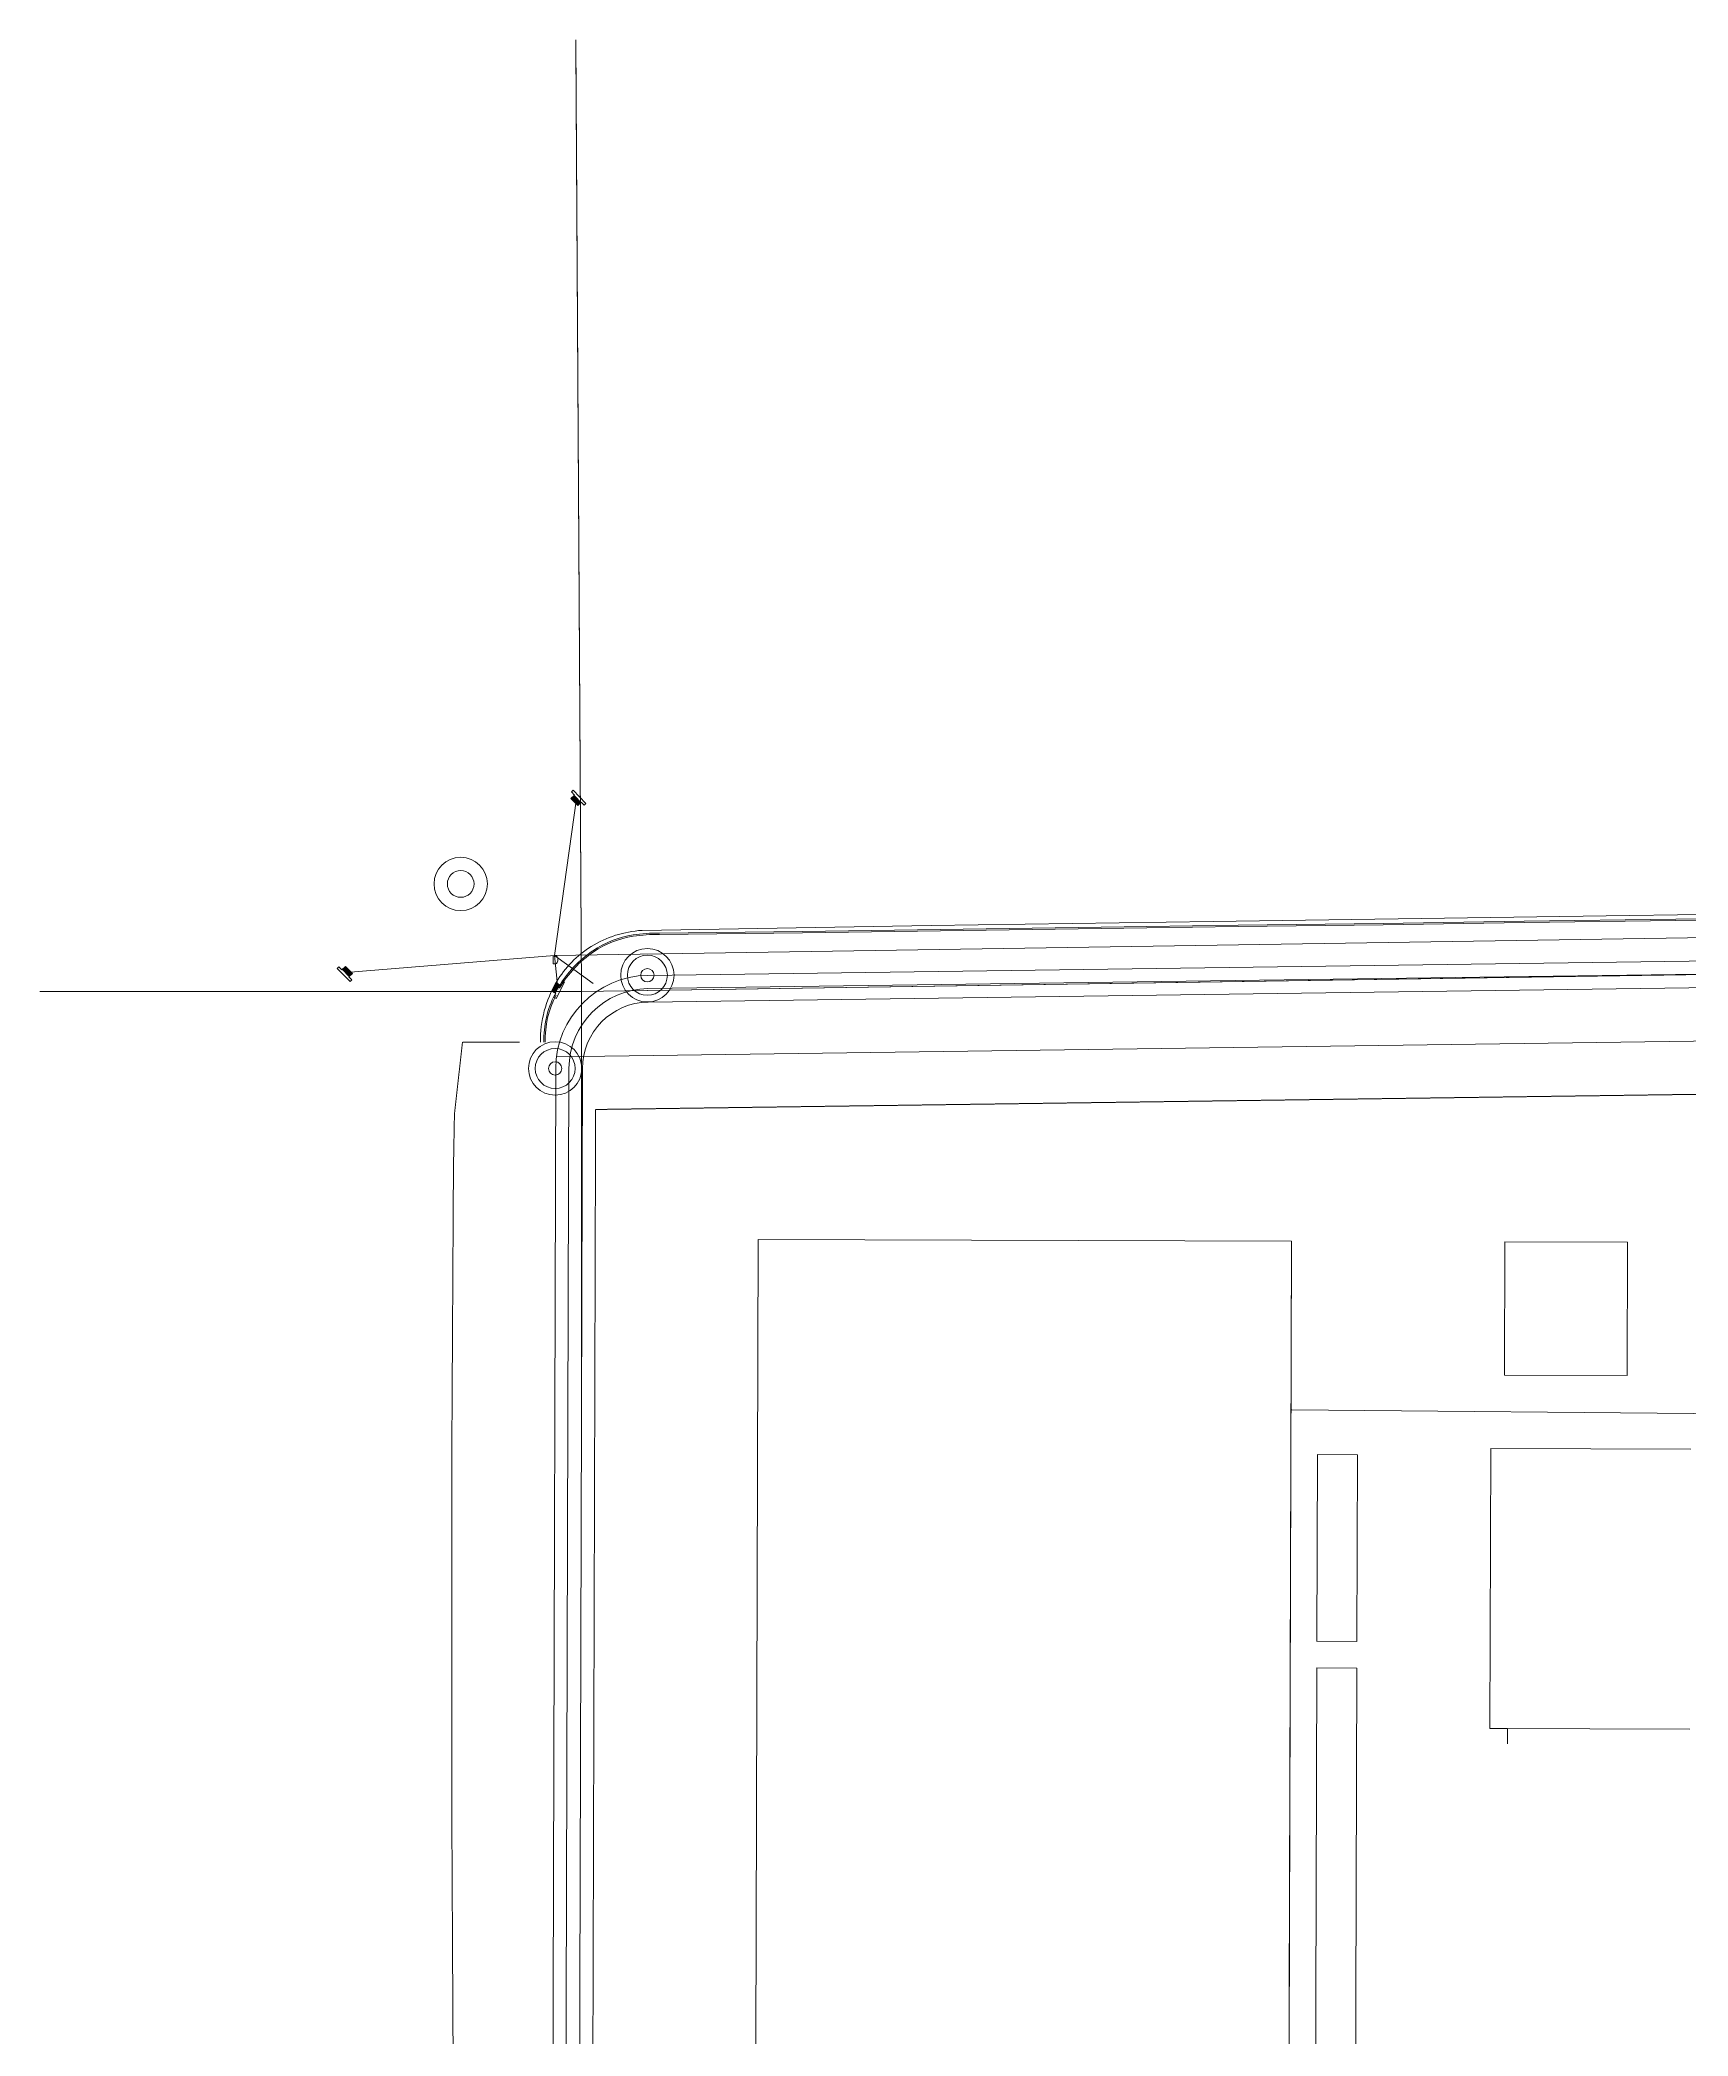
# Model space of a CAD drawing. Header units: feet. Extents: x 2383389 to 2386040, y 1992760 to 1995674.
# Drawn here: x 2383389 to 2384007, y 1994926 to 1995674 of the extents above; entities that cross this region are included whole.
import ezdxf
from ezdxf.enums import TextEntityAlignment as Align
from ezdxf.lldxf.tags import DXFTag

# ---------------------------------------------------------------- set-up
doc = ezdxf.new("R2010")
doc.units = ezdxf.units.FT
doc.header["$MEASUREMENT"] = 0
doc.linetypes.add('DASHED2', pattern=[0.375, 0.25, -0.125])
doc.linetypes.add('PHANTOM2', pattern=[1.25, 0.625, -0.125, 0.125, -0.125, 0.125, -0.125])
for name, color, linetype in [('0 Feature Lines', 90, 'Continuous'), ('CJ-TOPO-PIPE', 11, 'PHANTOM2'), ('CJ-TOPO-PIPE-RACK', 8, 'Continuous')]:
    doc.layers.add(name, color=color, linetype=linetype)
doc.layers.add('C-BLDG-SLAB', color=140, linetype='Continuous', lineweight=0)
for name, color, linetype, lineweight, true_color in [('C-FENC', 1, 'Fence', 0, 0xff0000), ('C-SSWR-PIPE-PATT', 7, 'Continuous', 0, 0x3f7f00), ('JM- Ehouse 5', 7, 'Continuous', 0, 0x269900), ('JM- Megapacks', 7, 'Continuous', 0, 0xffa500), ('V-ESMT-UTIL', 1, 'DASHED8', 0, 0xff0000), ('V-PROP-LINE', 7, 'PHANTOM4', 0, 0x007299), ('V-PROP-MONU', 1, 'Continuous', 0, 0xff0000), ('V-PROP-SBCK', 1, 'DASHED2', 0, 0xff0000), ('V-ROAD-ASPH', 2, 'DASHED2', 0, 0xffff00), ('V-ROAD-CURB-BACK', 7, 'DASHED4', 0, 0xadadad), ('V-ROAD-CURB-FACE', 1, 'DASHED4', 0, 0xff0000), ('V-ROAD-CURB-GUTT', 7, 'DASHED4', 0, 0xadadad), ('V-SSWR-PIPE', 200, 'UT-SWR-X', 0, 0xbf00ff), ('V-STRM-PIPE', 100, 'UT-DRN-X', 0, 0x00ff3f), ('V-STRM-STRC', 100, 'Continuous', 0, 0x00ff3f)]:
    doc.layers.add(name, color=color, linetype=linetype, lineweight=lineweight, true_color=true_color)
doc.styles.add('_sys_ls_Arial Narrow', font='ARIALN.TTF', dxfattribs={"height": 1})
doc.styles.add('SHR', font='simplex', dxfattribs={"width": 0.8, "height": 0.2286})
tags = doc.linetypes.add('DASHED4', pattern=[0.1875, 0.125, -0.0625]).pattern_tags.tags
tags[6:7] = [DXFTag(74, 4), DXFTag(75, 0), DXFTag(340, '0'), DXFTag(46, 0.03937), DXFTag(50, 0.0), DXFTag(44, 0.0), DXFTag(45, 0.0)]
tags[4:5] = [DXFTag(74, 4), DXFTag(75, 0), DXFTag(340, '0'), DXFTag(46, 0.03937), DXFTag(50, 0.0), DXFTag(44, 0.0), DXFTag(45, 0.0)]
tags = doc.linetypes.add('DASHED8', pattern=[0.09375, 0.0625, -0.03125]).pattern_tags.tags
tags[6:7] = [DXFTag(74, 4), DXFTag(75, 0), DXFTag(340, '0'), DXFTag(46, 0.03937), DXFTag(50, 0.0), DXFTag(44, 0.0), DXFTag(45, 0.0)]
tags[4:5] = [DXFTag(74, 4), DXFTag(75, 0), DXFTag(340, '0'), DXFTag(46, 0.03937), DXFTag(50, 0.0), DXFTag(44, 0.0), DXFTag(45, 0.0)]
tags = doc.linetypes.add('Fence', pattern=[393.7, 393.7]).pattern_tags.tags
tags[4:5] = [DXFTag(74, 4), DXFTag(75, 0), DXFTag(340, '0'), DXFTag(46, 0.03937), DXFTag(50, 0.0), DXFTag(44, 0.0), DXFTag(45, 0.0)]
tags = doc.linetypes.add('PHANTOM4', pattern=[0.625, 0.3125, -0.0625, 0.0625, -0.0625, 0.0625, -0.0625]).pattern_tags.tags
tags[14:15] = [DXFTag(74, 4), DXFTag(75, 0), DXFTag(340, '0'), DXFTag(46, 0.03937), DXFTag(50, 0.0), DXFTag(44, 0.0), DXFTag(45, 0.0)]
tags[12:13] = [DXFTag(74, 4), DXFTag(75, 0), DXFTag(340, '0'), DXFTag(46, 0.03937), DXFTag(50, 0.0), DXFTag(44, 0.0), DXFTag(45, 0.0)]
tags[10:11] = [DXFTag(74, 4), DXFTag(75, 0), DXFTag(340, '0'), DXFTag(46, 0.03937), DXFTag(50, 0.0), DXFTag(44, 0.0), DXFTag(45, 0.0)]
tags[8:9] = [DXFTag(74, 4), DXFTag(75, 0), DXFTag(340, '0'), DXFTag(46, 0.03937), DXFTag(50, 0.0), DXFTag(44, 0.0), DXFTag(45, 0.0)]
tags[6:7] = [DXFTag(74, 4), DXFTag(75, 0), DXFTag(340, '0'), DXFTag(46, 0.03937), DXFTag(50, 0.0), DXFTag(44, 0.0), DXFTag(45, 0.0)]
tags[4:5] = [DXFTag(74, 4), DXFTag(75, 0), DXFTag(340, '0'), DXFTag(46, 0.03937), DXFTag(50, 0.0), DXFTag(44, 0.0), DXFTag(45, 0.0)]
tags = doc.linetypes.add('UT-DRN-X', pattern='A,0.125,-0.0625,0.125,-0.0625,0.125,-0.0625,0.125,-0.0625,0.125,-0.0625,["D",_sys_ls_Arial Narrow,S=0.1,R=0,X=0,Y=-0.04],-0.15', length=1.0875).pattern_tags.tags
tags[31:32] = [DXFTag(74, 4), DXFTag(75, 0), DXFTag(340, '0'), DXFTag(46, 0.03937), DXFTag(50, 0.0), DXFTag(44, 0.0), DXFTag(45, 0.0)]
tags[20:21] = [DXFTag(74, 4), DXFTag(75, 0), DXFTag(340, '0'), DXFTag(46, 0.03937), DXFTag(50, 0.0), DXFTag(44, 0.0), DXFTag(45, 0.0)]
tags[18:19] = [DXFTag(74, 4), DXFTag(75, 0), DXFTag(340, '0'), DXFTag(46, 0.03937), DXFTag(50, 0.0), DXFTag(44, 0.0), DXFTag(45, 0.0)]
tags[16:17] = [DXFTag(74, 4), DXFTag(75, 0), DXFTag(340, '0'), DXFTag(46, 0.03937), DXFTag(50, 0.0), DXFTag(44, 0.0), DXFTag(45, 0.0)]
tags[14:15] = [DXFTag(74, 4), DXFTag(75, 0), DXFTag(340, '0'), DXFTag(46, 0.03937), DXFTag(50, 0.0), DXFTag(44, 0.0), DXFTag(45, 0.0)]
tags[12:13] = [DXFTag(74, 4), DXFTag(75, 0), DXFTag(340, '0'), DXFTag(46, 0.03937), DXFTag(50, 0.0), DXFTag(44, 0.0), DXFTag(45, 0.0)]
tags[10:11] = [DXFTag(74, 4), DXFTag(75, 0), DXFTag(340, '0'), DXFTag(46, 0.03937), DXFTag(50, 0.0), DXFTag(44, 0.0), DXFTag(45, 0.0)]
tags[8:9] = [DXFTag(74, 4), DXFTag(75, 0), DXFTag(340, '0'), DXFTag(46, 0.03937), DXFTag(50, 0.0), DXFTag(44, 0.0), DXFTag(45, 0.0)]
tags[6:7] = [DXFTag(74, 4), DXFTag(75, 0), DXFTag(340, '0'), DXFTag(46, 0.03937), DXFTag(50, 0.0), DXFTag(44, 0.0), DXFTag(45, 0.0)]
tags[4:5] = [DXFTag(74, 4), DXFTag(75, 0), DXFTag(340, '0'), DXFTag(46, 0.03937), DXFTag(50, 0.0), DXFTag(44, 0.0), DXFTag(45, 0.0)]
tags = doc.linetypes.add('UT-SWR-X', pattern='A,0.125,-0.0625,0.125,-0.0625,0.125,-0.0625,0.125,-0.0625,0.125,-0.0625,["SS",_sys_ls_Arial Narrow,S=0.1,R=0,X=-0.025,Y=-0.04],-0.18', length=1.1175).pattern_tags.tags
tags[31:32] = [DXFTag(74, 4), DXFTag(75, 0), DXFTag(340, '0'), DXFTag(46, 0.03937), DXFTag(50, 0.0), DXFTag(44, 0.0), DXFTag(45, 0.0)]
tags[20:21] = [DXFTag(74, 4), DXFTag(75, 0), DXFTag(340, '0'), DXFTag(46, 0.03937), DXFTag(50, 0.0), DXFTag(44, 0.0), DXFTag(45, 0.0)]
tags[18:19] = [DXFTag(74, 4), DXFTag(75, 0), DXFTag(340, '0'), DXFTag(46, 0.03937), DXFTag(50, 0.0), DXFTag(44, 0.0), DXFTag(45, 0.0)]
tags[16:17] = [DXFTag(74, 4), DXFTag(75, 0), DXFTag(340, '0'), DXFTag(46, 0.03937), DXFTag(50, 0.0), DXFTag(44, 0.0), DXFTag(45, 0.0)]
tags[14:15] = [DXFTag(74, 4), DXFTag(75, 0), DXFTag(340, '0'), DXFTag(46, 0.03937), DXFTag(50, 0.0), DXFTag(44, 0.0), DXFTag(45, 0.0)]
tags[12:13] = [DXFTag(74, 4), DXFTag(75, 0), DXFTag(340, '0'), DXFTag(46, 0.03937), DXFTag(50, 0.0), DXFTag(44, 0.0), DXFTag(45, 0.0)]
tags[10:11] = [DXFTag(74, 4), DXFTag(75, 0), DXFTag(340, '0'), DXFTag(46, 0.03937), DXFTag(50, 0.0), DXFTag(44, 0.0), DXFTag(45, 0.0)]
tags[8:9] = [DXFTag(74, 4), DXFTag(75, 0), DXFTag(340, '0'), DXFTag(46, 0.03937), DXFTag(50, 0.0), DXFTag(44, 0.0), DXFTag(45, 0.0)]
tags[6:7] = [DXFTag(74, 4), DXFTag(75, 0), DXFTag(340, '0'), DXFTag(46, 0.03937), DXFTag(50, 0.0), DXFTag(44, 0.0), DXFTag(45, 0.0)]
tags[4:5] = [DXFTag(74, 4), DXFTag(75, 0), DXFTag(340, '0'), DXFTag(46, 0.03937), DXFTag(50, 0.0), DXFTag(44, 0.0), DXFTag(45, 0.0)]

msp = doc.modelspace()

# ---------------------------------------------------------------- linework, layer by layer
at = {"layer": '0 Feature Lines', "lineweight": 5}
msp.add_line((2383857.89883, 1994940.10463), (2383858.72556, 1995223.53557), dxfattribs=at)
at = {"layer": 'C-BLDG-SLAB'}
msp.add_lwpolyline([(2383658.72641, 1995224.11894), (2383858.72556, 1995223.53557), (2383856.21707, 1994363.53923), (2383656.21792, 1994364.1226)], close=True, dxfattribs=at)
at = {"layer": 'C-BLDG-SLAB', "elevation": 285}
for points in [[(2383868.28799, 1995073.50704), (2383883.28793, 1995073.46329), (2383883.28787, 1995073.44373), (2383883.49211, 1995143.46299), (2383868.49217, 1995143.50674), (2383868.28793, 1995073.48414)], [(2383867.16501, 1994688.50868), (2383882.16494, 1994688.46492), (2383882.16484, 1994688.4292), (2383883.25868, 1995063.43541), (2383883.25876, 1995063.46333), (2383868.25882, 1995063.50708), (2383868.25882, 1995063.50554), (2383867.16496, 1994688.49289)]]:
    msp.add_lwpolyline(points, dxfattribs=at)
at = {"layer": 'C-FENC', "flags": 128}
msp.add_lwpolyline([(2384351.43289, 1995328.29293), (2383617.44048, 1995318.20843)], dxfattribs=at)
at = {"layer": 'C-FENC'}
msp.add_lwpolyline([(2383617.43066, 1995318.20829, 0.409344077), (2383587.84291, 1995288.29864), (2383583.74639, 1993883.87121)], format="xyb", dxfattribs=at)
at = {"layer": 'C-SSWR-PIPE-PATT', "color": 76, "linetype": 'Continuous', "lineweight": 0, "true_color": 0x3f7f00}
msp.add_lwpolyline([(2384343.845, 1995328.463), (2383592.556, 1995317.165), (2383590.37334, 1995671.34937)], dxfattribs=at)
at = {"layer": 'CJ-TOPO-PIPE', "color": 6, "linetype": 'Continuous', "lineweight": 5}
msp.add_line((2384303.18953, 1995156.3554, 285), (2383858.87423, 1995160.23288, 285), dxfattribs=at)
at = {"layer": 'CJ-TOPO-PIPE-RACK', "lineweight": 5}
for p, q in [((2383933.19292, 1995040.81727, 285), (2383939.79289, 1995040.79802)), ((2383939.79289, 1995040.79802), (2383939.77612, 1995035.04805))]:
    msp.add_line(p, q, dxfattribs=at)
at = {"layer": 'JM- Ehouse 5'}
for p, q in [((2383933.19292, 1995040.81727, 285), (2383933.49919, 1995145.81683, 285)), ((2383933.49919, 1995145.81683, 285), (2384008.49887, 1995145.59806, 285)), ((2384008.1926, 1995040.59851, 285), (2383933.19292, 1995040.81727, 285))]:
    msp.add_line(p, q, dxfattribs=at)
at = {"layer": 'JM- Megapacks'}
for p, q in [((2383938.72522, 1995223.30191, 285), (2383938.57938, 1995173.30212, 285)), ((2383984.72502, 1995223.16774, 285), (2383938.72522, 1995223.30191, 285)), ((2383938.72522, 1995223.30191, 285), (2383938.72522, 1995223.30191, 285)), ((2383984.57918, 1995173.16795, 285), (2383984.72502, 1995223.16774, 285)), ((2383938.57938, 1995173.30212, 285), (2383984.57918, 1995173.16795, 285))]:
    msp.add_line(p, q, dxfattribs=at)
at = {"layer": 'V-ESMT-UTIL', "ltscale": 0.25, "flags": 128}
msp.add_lwpolyline([(2383583.16214, 1995292.67846), (2384852.93736, 1995310.16109), (2384853.02395, 1995340.16512)], dxfattribs=at)
at = {"layer": 'V-ESMT-UTIL', "ltscale": 0.5, "flags": 128}
msp.add_lwpolyline([(2385529.85413, 1992808.22785), (2383585.63102, 1992780.28077), (2383592.86878, 1995288.21623, -0.409248432), (2383617.50792, 1995313.15324), (2385523.47748, 1995339.39517), (2385522.15766, 1994417.40927)], format="xyb", dxfattribs=at)
at = {"layer": 'V-PROP-LINE'}
msp.add_lwpolyline([(2383582.86882, 1995288.24509, -0.409248432), (2383617.36361, 1995323.1522), (2385533.492, 1995349.534), (2385529.83981, 1992798.22661), (2383575.6017, 1992770.13557), (2383582.86882, 1995288.24509)], format="xyb", dxfattribs=at)
at = {"layer": 'V-PROP-MONU'}
for centre, radius in [((2383547.231, 1995357.429), 10), ((2383547.231, 1995357.429), 5), ((2383617.229, 1995323.206), 10), ((2383617.229, 1995323.206), 7.5), ((2383617.229, 1995323.206), 2.5), ((2383582.655, 1995288.259), 10), ((2383582.655, 1995288.259), 7.5), ((2383582.655, 1995288.259), 2.5)]:
    msp.add_circle(centre, radius, dxfattribs=at)
at = {"layer": 'V-PROP-SBCK', "flags": 128}
msp.add_lwpolyline([(2384229.19021, 1993862.79286), (2384153.75838, 1993863.01289), (2384151.80464, 1993193.20431), (2383591.82743, 1993194.83769), (2383590.66011, 1992790.35409), (2385519.86823, 1992818.08534), (2385523.42021, 1995299.39059), (2383597.82454, 1995272.87844), (2383593.83261, 1993889.64622), (2384016.83188, 1993888.41239), (2384019.68339, 1994866.00722), (2384232.11464, 1994865.38759)], close=True, dxfattribs=at)
at = {"layer": 'V-ROAD-ASPH'}
msp.add_lwpolyline([(2383569.228, 1995298.1151), (2383547.8919, 1995298.1151), (2383544.8903, 1995271.0983), (2383544.5177, 1995250.6968), (2383543.9085, 1995145.3952), (2383543.8936, 1995010.2414), (2383544.4173, 1994912.4991), (2383544.0194, 1994856.5771), (2383543.5058, 1994737.1333), (2383540.6691, 1994561.6921), (2383541.9782, 1994370.3185), (2383540.8327, 1994090.3208), (2383539.042, 1993607.0243), (2383538.7232, 1993443.009), (2383536.6061, 1992932.3188), (2383536.7528, 1992830.1279), (2383540.3656, 1992818.36)], dxfattribs=at)
at = {"layer": 'V-ROAD-CURB-BACK'}
msp.add_lwpolyline([(2384354.31426, 1995331.66605, 0.088483246), (2384345.37741, 1995340.63287, 0.139026822), (2384323.9931, 1995348.06), (2384269.8364, 1995347.5222), (2384217.2284, 1995346.7499), (2384163.367, 1995345.9345), (2384109.6343, 1995345.2421), (2384057.7574, 1995344.5903), (2384002.891, 1995343.7092), (2383946.0133, 1995342.9876), (2383893.1086, 1995342.0591), (2383838.7757, 1995341.5362), (2383787.3883, 1995340.7402), (2383675.3796, 1995339.1564), (2383621.7709, 1995338.4705, 0.044867369), (2383611.9374, 1995337.8092, 0.108787211), (2383597.0923, 1995331.9907, 0.113574975), (2383584.3052, 1995318.3838)], format="xyb", dxfattribs=at)
at = {"layer": 'V-ROAD-CURB-BACK', "flags": 128}
msp.add_lwpolyline([(2383583.02216, 1995315.7961, 0.13083855), (2383578.96073, 1995298.09916)], format="xyb", dxfattribs=at)
at = {"layer": 'V-ROAD-CURB-FACE'}
msp.add_lwpolyline([(2383583.87333, 1995318.63578, -0.113574975), (2383596.81401, 1995332.4061, -0.108787211), (2383611.85931, 1995338.30306, -0.04482744), (2383621.77331, 1995338.97057), (2383675.37288, 1995339.65635), (2383787.38088, 1995341.24015), (2383838.76942, 1995342.03616), (2383893.10181, 1995342.55906), (2383946.00574, 1995343.48754), (2384002.88381, 1995344.20915), (2384057.75024, 1995345.09025), (2384109.62802, 1995345.74206), (2384163.35999, 1995346.43445), (2384217.22083, 1995347.24984), (2384269.83025, 1995348.02216), (2384323.98814, 1995348.55998)], format="xyb", dxfattribs=at)
at = {"layer": 'V-ROAD-CURB-FACE', "flags": 128}
msp.add_lwpolyline([(2383582.58001, 1995316.02956, 0.13083855), (2383578.46103, 1995298.08186)], format="xyb", dxfattribs=at)
at = {"layer": 'V-ROAD-CURB-GUTT', "flags": 128}
msp.add_lwpolyline([(2384356.69361, 1995331.694, 0.283404036), (2384316.4761, 1995350.1512), (2384119.2192, 1995347.44428), (2383976.72402, 1995345.42521), (2383829.42055, 1995343.3772), (2383723.6058, 1995341.88409), (2383615.22955, 1995340.02299, 0.124149832), (2383596.18303, 1995333.971, 0.120762035), (2383583.16, 1995320.694, 0.138633345), (2383577.14906, 1995298.08659)], format="xyb", dxfattribs=at)
at = {"layer": 'V-SSWR-PIPE'}
for q in [(2383590.358, 1995673.838), (2384343.845, 1995328.463)]:
    msp.add_line((2383592.556, 1995317.165), q, dxfattribs=at)
at = {"layer": 'V-SSWR-PIPE', "flags": 128}
for points in [[(2383592.556, 1995317.165), (2383389.44849, 1995317.165)], [(2383592.556, 1995317.165), (2383592.556, 1995149.91807)]]:
    msp.add_lwpolyline(points, dxfattribs=at)
at = {"layer": 'V-STRM-PIPE'}
for p, q in [((2383582.45734, 1995330.5838), (2383590.60275, 1995389.52583)), ((2383582.45734, 1995330.5838), (2384355.384, 1995342.598)), ((2383504.23846, 1995324.28519), (2383582.45734, 1995330.5838)), ((2383582.45734, 1995330.5838), (2383596.966, 1995320.164)), ((2383583.60031, 1995318.36533), (2383582.45734, 1995330.5838))]:
    msp.add_line(p, q, dxfattribs=at)
at = {"layer": 'V-STRM-STRC'}
for p, q in [((2383588.74549, 1995389.64803), (2383591.28898, 1995387.00752)), ((2383588.91052, 1995389.807), (2383591.45401, 1995387.16649)), ((2383589.07556, 1995389.96597), (2383591.61904, 1995387.32546)), ((2383589.24059, 1995390.12494), (2383591.78407, 1995387.48442)), ((2383589.40562, 1995390.2839), (2383591.9491, 1995387.64339)), ((2383589.57065, 1995390.44287), (2383592.11414, 1995387.80236)), ((2383589.73568, 1995390.60184), (2383592.27917, 1995387.96133)), ((2383589.8522, 1995388.16881), (2383591.17246, 1995389.44055)), ((2383505.78936, 1995323.11006), (2383503.20889, 1995325.71444)), ((2383505.95213, 1995323.27134), (2383503.37166, 1995325.87572)), ((2383506.11491, 1995323.43262), (2383503.53443, 1995326.037)), ((2383506.27768, 1995323.5939), (2383503.69721, 1995326.19828)), ((2383506.44045, 1995323.75518), (2383503.85998, 1995326.35956)), ((2383505.46381, 1995322.7875), (2383502.88334, 1995325.39188)), ((2383505.62658, 1995322.94878), (2383503.04611, 1995325.55316)), ((2383505.31299, 1995325.21865), (2383504.0108, 1995323.92841)), ((2383583.14207, 1995320.36836), (2383581.47652, 1995317.10223)), ((2383583.3462, 1995320.26426), (2383581.68066, 1995316.99813)), ((2383583.55034, 1995320.16016), (2383581.88479, 1995316.89404)), ((2383583.75447, 1995320.05607), (2383582.08892, 1995316.78994)), ((2383582.10516, 1995318.83939), (2383583.73823, 1995318.00662)), ((2383583.9586, 1995319.95197), (2383582.29305, 1995316.68584)), ((2383584.16273, 1995319.84787), (2383582.49719, 1995316.58175)), ((2383584.36687, 1995319.74378), (2383582.70132, 1995316.47765))]:
    msp.add_line(p, q, dxfattribs=at)
for points in [[(2383588.78794, 1995391.91603), (2383589.44807, 1995392.5519), (2383594.2171, 1995387.60094), (2383593.55697, 1995386.96507), (2383592.4442, 1995388.12029), (2383591.12394, 1995386.84855), (2383588.58046, 1995389.48907), (2383589.90072, 1995390.76081), (2383588.78794, 1995391.91603)], [(2383506.42999, 1995321.48681), (2383505.7789, 1995320.84169), (2383500.94052, 1995325.7249), (2383501.59161, 1995326.37002), (2383502.72057, 1995325.2306), (2383504.02276, 1995326.52084), (2383506.60323, 1995323.91646), (2383505.30104, 1995322.62622), (2383506.42999, 1995321.48681)], [(2383585.29968, 1995321.06861), (2383586.11621, 1995320.65222), (2383582.99331, 1995314.52824), (2383582.17678, 1995314.94462), (2383582.90545, 1995316.37355), (2383581.27239, 1995317.20633), (2383582.93794, 1995320.47245), (2383584.571, 1995319.63968), (2383585.29968, 1995321.06861)]]:
    msp.add_lwpolyline(points, close=True, dxfattribs=at)

# ---------------------------------------------------------------- texts
at = {"layer": 'V-STRM-STRC', "style": 'SHR'}
msp.add_text('D', height=3, dxfattribs=at).set_placement((2383582.74781, 1995329.01124), align=Align.MIDDLE)

doc.saveas('drawing.dxf')
